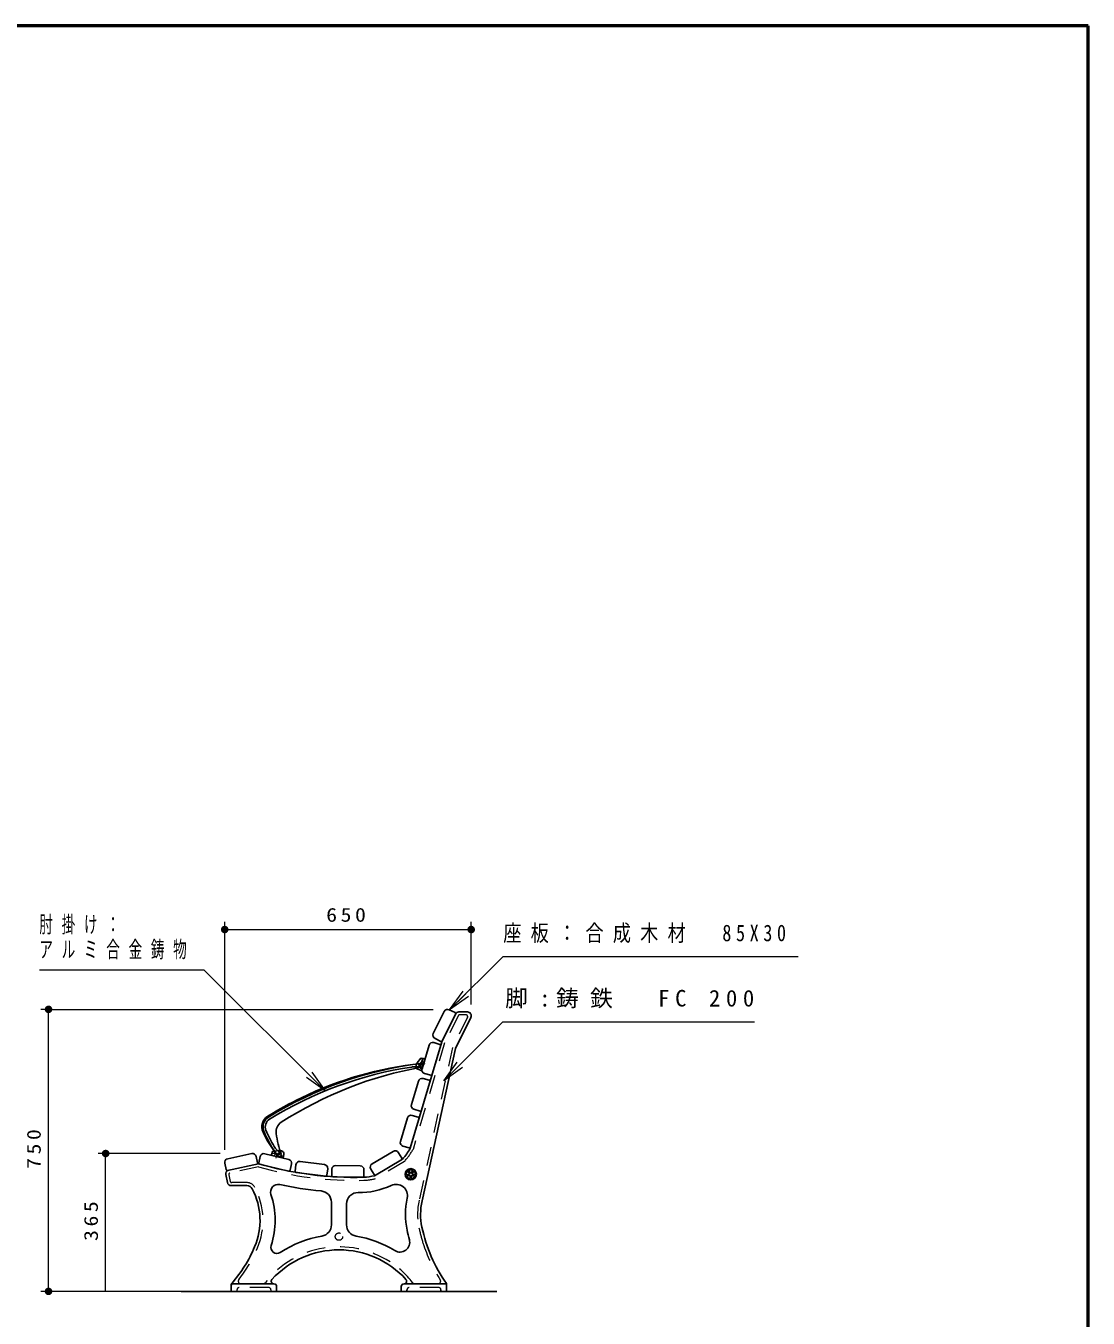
# Model space of a CAD drawing. Units: millimetres on the paper, scale 1:20. Extents: x -365 to 12, y -47 to 257.
# Drawn here: x -140.6 to 0, y 85.9 to 257 of the extents above; entities that cross this region are included whole.
import ezdxf

# ---------------------------------------------------------------- set-up
doc = ezdxf.new("R2010")
doc.units = ezdxf.units.MM
doc.linetypes.add('USER1', pattern=[4.5, 2.5, -2])
doc.linetypes.add('USER2', pattern=[6, 3, -1, 1, -1])
doc.layers.add('LY_1', color=7, linetype='Continuous', lineweight=25)
doc.layers.add('LY_2', color=7, linetype='Continuous', lineweight=13)
doc.styles.add('ＭＳ ゴシック', font='')
doc.styles.get('ＭＳ ゴシック').set_extended_font_data('MS Gothic')

# ---------------------------------------------------------------- blocks, each defined once
blk = doc.blocks.new('filled_dot')
at = {"color": 0, "linetype": 'Continuous', "lineweight": -2, "const_width": 1.25}
blk.add_lwpolyline([(-0.625, 0, 1), (0.625, 0, 1)], format="xyb", close=True, dxfattribs=at)

msp = doc.modelspace()

# ---------------------------------------------------------------- linework, layer by layer
at = {"layer": 'LY_1', "lineweight": 13}
for p, q in [((-114.257, 108.164), (-114.257, 138.347)), ((-114.257, 137.347), (-81.641, 137.347)), ((-81.641, 127.411), (-81.641, 138.347)), ((-84.489, 126.699), (-82.721, 129.174)), ((-84.489, 126.699), (-82.368, 128.82)), ((-82.014, 128.467), (-84.489, 126.699)), ((-137.573, 126.776), (-138.573, 126.776)), ((-137.573, 89.435), (-137.573, 126.776)), ((-137.573, 126.776), (-86.654, 126.776)), ((-85.245, 117.306), (-83.481, 119.784)), ((-100.979, 115.975), (-103.101, 118.096)), ((-102.747, 118.45), (-100.979, 115.975)), ((-85.245, 117.306), (-83.127, 119.431)), ((-82.773, 119.078), (-85.245, 117.306)), ((-100.979, 115.975), (-103.454, 117.743)), ((-114.84, 107.689), (-131.011, 107.689)), ((-130.011, 89.435), (-130.011, 107.689)), ((-131.011, 89.435), (-138.573, 89.435)), ((-115.511, 89.435), (-131.011, 89.435))]:
    msp.add_line(p, q, dxfattribs=at)
at = {"layer": 'LY_1', "color": 4}
for p, q in [((-84.54, 126.724), (-83.778, 126.347)), ((-86.651, 123.585), (-85.21, 126.498)), ((-83.705, 126.156), (-85.528, 122.472)), ((-81.693, 125.713), (-83.736, 121.585)), ((-82.141, 126.435), (-83.257, 126.435)), ((-85.529, 122.472), (-89.707, 108.378)), ((-88.146, 118.919), (-87.222, 122.035)), ((-83.736, 121.585), (-88.145, 101.406)), ((-86.601, 122.373), (-85.786, 122.131)), ((-86.425, 122.915), (-85.663, 122.538)), ((-87.809, 118.298), (-86.994, 118.056)), ((-89.553, 114.174), (-88.629, 117.29)), ((-88.008, 117.627), (-87.193, 117.385)), ((-89.216, 113.552), (-88.401, 113.311)), ((-91.003, 109.284), (-90.079, 112.4)), ((-89.457, 112.737), (-88.642, 112.496)), ((-94.754, 106.315), (-91.96, 107.975)), ((-91.274, 107.8), (-90.84, 107.069)), ((-90.665, 108.662), (-89.85, 108.421)), ((-114.246, 106.409), (-114.069, 105.578)), ((-109.786, 106.335), (-113.891, 105.462)), ((-113.861, 107.002), (-110.682, 107.678)), ((-110.089, 107.293), (-109.912, 106.461)), ((-109.551, 107.3), (-109.749, 106.473)), ((-109.638, 106.292), (-105.797, 105.372)), ((-108.948, 107.669), (-105.788, 106.912)), ((-105.418, 106.31), (-105.616, 105.483)), ((-104.835, 106.203), (-104.943, 105.36)), ((-104.275, 106.635), (-101.052, 106.222)), ((-99.566, 106.112), (-96.317, 106.044)), ((-90.73, 106.96), (-94.451, 104.75)), ((-114.125, 104.901), (-113.898, 103.831)), ((-104.813, 105.192), (-100.895, 104.69)), ((-100.619, 105.663), (-100.727, 104.82)), ((-100.076, 105.622), (-100.094, 104.773)), ((-99.947, 104.619), (-95.998, 104.537)), ((-95.827, 105.534), (-95.845, 104.684)), ((-94.928, 105.63), (-94.494, 104.899)), ((-111.32, 103.435), (-113.408, 103.435)), ((-100.136, 101.242), (-100.136, 98.232)), ((-98.136, 101.025), (-98.136, 98.232)), ((-78.261, 89.435), (-120.011, 89.435)), ((-113.386, 90.359), (-113.386, 89.435)), ((-107.744, 90.435), (-113.186, 90.435)), ((-107.386, 90.085), (-107.386, 89.435)), ((-90.886, 90.085), (-90.886, 89.435)), ((-85.086, 90.435), (-90.528, 90.435)), ((-90.136, 89.635), (-90.136, 89.435)), ((-85.636, 89.635), (-85.636, 89.435)), ((-84.886, 90.371), (-84.886, 89.435))]:
    msp.add_line(p, q, dxfattribs=at)
at = {"layer": 'LY_1', "linetype": 'USER1', "lineweight": 13}
for p, q in [((-83.374, 125.923), (-85.155, 122.325)), ((-82.123, 125.746), (-84.116, 121.718)), ((-82.302, 126.035), (-83.195, 126.035)), ((-85.155, 122.325), (-89.336, 108.223)), ((-84.116, 121.718), (-88.536, 101.492)), ((-87.898, 119.757), (-88.178, 119.867)), ((-88.011, 119.376), (-88.306, 119.436)), ((-107.608, 107.348), (-107.564, 107.646)), ((-107.221, 107.256), (-107.126, 107.541)), ((-90.476, 106.646), (-94.296, 104.377)), ((-113.713, 104.886), (-113.523, 103.993)), ((-109.801, 105.923), (-113.559, 105.124)), ((-111.32, 103.835), (-113.327, 103.835)), ((-112.636, 89.635), (-112.636, 89.435)), ((-108.436, 89.935), (-112.336, 89.935)), ((-108.136, 89.635), (-108.136, 89.435))]:
    msp.add_line(p, q, dxfattribs=at)
at = {"layer": 'LY_1'}
for p, q in [((-88.297, 120.315), (-88.804, 119.678)), ((-88.081, 120.195), (-88.403, 119.107)), ((-87.813, 120.229), (-88.246, 120.333)), ((-88.203, 118.728), (-87.777, 120.166)), ((-88.936, 119.334), (-88.874, 119.543)), ((-88.268, 118.695), (-88.686, 118.843)), ((-88.146, 118.919), (-88.339, 118.984)), ((-108.059, 107.51), (-107.933, 107.938)), ((-107.892, 107.973), (-107.087, 108.093)), ((-106.723, 108.036), (-106.935, 108.087)), ((-106.564, 107.098), (-108.023, 107.447)), ((-107.896, 107.726), (-106.793, 107.461)), ((-106.758, 107.145), (-106.718, 107.344)), ((-106.503, 107.138), (-106.422, 107.574)), ((-89.855, 104.942), (-90.138, 104.85)), ((-89.809, 104.799), (-90.091, 104.708)), ((-89.818, 105.057), (-89.992, 105.298)), ((-89.697, 105.146), (-89.871, 105.386)), ((-89.711, 104.728), (-89.711, 104.431)), ((-89.575, 105.146), (-89.401, 105.386)), ((-89.561, 104.728), (-89.561, 104.431)), ((-89.463, 104.799), (-89.181, 104.708)), ((-89.454, 105.057), (-89.28, 105.297)), ((-89.416, 104.942), (-89.134, 104.85))]:
    msp.add_line(p, q, dxfattribs=at)
at = {"layer": 'LY_1', "linetype": 'USER2', "lineweight": 13}
for p, q in [((-87.75, 119.506), (-88.391, 119.696)), ((-107.464, 107.095), (-107.309, 107.745))]:
    msp.add_line(p, q, dxfattribs=at)
at = {"layer": 'LY_1', "color": 4, "linetype": 'USER1', "lineweight": 13}
msp.add_line((-85.936, 89.935), (-89.836, 89.935), dxfattribs=at)
at = {"layer": 'LY_1', "lineweight": 13}
for points in [[(-84.489, 126.699), (-77.418, 133.77), (-38.391, 133.77)], [(-100.979, 115.975), (-116.963, 131.959), (-138.786, 131.959)], [(-85.245, 117.306), (-77.448, 125.128), (-44.143, 125.128)]]:
    msp.add_lwpolyline(points, dxfattribs=at)
at = {"layer": 'LY_1', "color": 131}
for centre in [(-88.299, 119.358), (-107.007, 107.5)]:
    msp.add_circle(centre, 0.25, dxfattribs=at)
at = {"layer": 'LY_1'}
msp.add_circle((-89.636, 104.935), 0.75, dxfattribs=at)
at = {"layer": 'LY_1', "linetype": 'USER1', "lineweight": 13}
msp.add_circle((-99.136, 96.685), 0.487, dxfattribs=at)
at = {"layer": 'LY_1', "color": 4}
for centre, radius, start, end in [((-84.762, 126.276), 0.5, 63.67176, 153.67174), ((-83.845, 126.213), 0.15, 333.67178, 63.67176), ((-83.257, 125.935), 0.5, 89.99998, 153.67177), ((-82.141, 125.935), 0.5, 333.67181, 89.99998), ((-86.203, 123.363), 0.5, 153.67174, 243.67173), ((-86.743, 121.893), 0.5, 73.48721, 163.48719), ((-85.829, 121.987), 0.15, 343.48723, 73.48721), ((-85.596, 122.673), 0.15, 243.67174, 333.67178), ((-87.667, 118.777), 0.5, 163.48719, 253.48717), ((-86.951, 118.2), 0.15, 253.4872, 343.48723), ((-88.15, 117.147), 0.5, 73.48722, 163.4872), ((-87.235, 117.241), 0.15, 343.48724, 73.48722), ((-89.074, 114.031), 0.5, 163.4872, 253.48717), ((-88.358, 113.454), 0.15, 253.4872, 343.48724), ((-89.599, 112.258), 0.5, 73.48722, 163.4872), ((-88.685, 112.352), 0.15, 343.48724, 73.48722), ((-91.704, 107.545), 0.5, 30.7113, 120.71129), ((-90.523, 109.142), 0.5, 163.4872, 253.48717), ((-96.258, 112.029), 7.5, 317.47953, 330.8675), ((-89.808, 108.565), 0.15, 253.4872, 343.48724), ((-113.757, 106.513), 0.5, 102, 191.99998), ((-110.578, 107.189), 0.5, 12.00001, 102), ((-110.059, 106.43), 0.15, 282.00003, 12.00001), ((-97.014, 150.526), 46, 253.87962, 271.45227), ((-109.603, 106.438), 0.15, 166.53197, 256.53202), ((-109.065, 107.183), 0.5, 76.53198, 166.53197), ((-105.904, 106.426), 0.5, 346.532, 76.53198), ((-104.339, 106.139), 0.5, 82.6994, 172.69938), ((-101.115, 105.726), 0.5, 352.69942, 82.6994), ((-99.576, 105.612), 0.5, 88.80454, 178.80452), ((-94.499, 105.885), 0.5, 120.71129, 210.71127), ((-90.969, 106.993), 0.15, 300.71132, 30.7113), ((-113.636, 105.005), 0.5, 102.00003, 191.9999), ((-113.922, 105.609), 0.15, 192, 282.00003), ((-105.762, 105.518), 0.15, 256.53202, 346.532), ((-104.794, 105.341), 0.15, 172.69938, 262.6994), ((-100.876, 104.839), 0.15, 262.69943, 352.69942), ((-99.944, 104.769), 0.15, 178.80452, 268.80455), ((-96.327, 105.544), 0.5, 358.80456, 88.80454), ((-95.995, 104.687), 0.15, 268.80458, 358.80456), ((-96.258, 112.029), 7.5, 273.13215, 283.94301), ((-94.365, 104.976), 0.15, 210.71129, 300.71132), ((-113.408, 103.935), 0.5, 191.99991, 269.99996), ((-111.32, 102.635), 0.8, 27.60764, 89.99998), ((-118.586, 98.835), 9, 337.11993, 27.60761), ((-107.19, 102.594), 1, 78.01344, 198.25853), ((-97.014, 150.526), 48, 258.01353, 264.64206), ((-101.636, 101.242), 1.5, 0, 84.64199), ((-96.386, 112.235), 9.713, 268.72239, 295.41346), ((-91.574, 102.107), 1.5, 347.90591, 115.41335), ((-118.586, 98.835), 11, 342.31669, 18.2585), ((-96.636, 101.025), 1.5, 88.72237, 179.99996), ((-80.036, 99.635), 10.3, 167.90593, 191.74864), ((-80.036, 99.635), 8.3, 167.67523, 191.74863), ((-101.636, 98.232), 1.5, 279.28175, 0), ((-96.636, 98.232), 1.5, 179.99996, 260.71821), ((-68.581, 102.017), 22, 191.74864, 195.12244), ((-68.581, 102.017), 20, 191.74864, 215.20709), ((-99.136, 82.935), 14, 99.28176, 123.68067), ((-99.136, 82.935), 14, 58.20286, 80.71814), ((-91.074, 95.938), 1.3, 238.20292, 15.12235), ((-126.694, 102.256), 17.8, 318.62709, 337.11994), ((-107.344, 95.25), 0.8, 162.31664, 303.6807), ((-99.136, 82.935), 12, 42.36251, 137.63741), ((-107.744, 90.785), 0.35, 137.63744, 269.99995), ((-90.528, 90.785), 0.35, 269.99996, 42.36247), ((-113.186, 90.359), 0.2, 138.62719, 179.99996), ((-113.186, 90.235), 0.2, 89.99998, 179.99996), ((-107.736, 90.085), 0.35, 0, 89.99998), ((-90.536, 90.085), 0.35, 89.99998, 179.99996), ((-85.086, 90.235), 0.2, 0, 89.99998), ((-85.086, 90.371), 0.2, 0, 35.20693)]:
    msp.add_arc(centre, radius, start, end, dxfattribs=at)
at = {"layer": 'LY_1', "linetype": 'USER1', "lineweight": 13}
for centre, radius, start, end in [((-83.195, 125.835), 0.2, 89.99998, 153.67185), ((-82.302, 125.835), 0.2, 333.67189, 89.99998), ((-96.258, 112.029), 7.9, 317.04647, 331.19235), ((-113.517, 104.928), 0.2, 102.0002, 192.00002), ((-97.014, 150.526), 46.4, 254.00358, 271.46309), ((-113.327, 104.035), 0.2, 191.99997, 269.99996), ((-111.32, 102.635), 1.2, 27.60764, 89.99998), ((-118.586, 98.835), 9.4, 337.11993, 27.60761), ((-96.258, 112.029), 7.9, 273.13215, 284.37604), ((-80.036, 99.635), 8.7, 167.67523, 191.74863), ((-68.581, 102.017), 20.4, 191.74864, 197.61348), ((-126.694, 102.256), 18.2, 321.80001, 337.11992), ((-99.136, 82.935), 12.4, 56.97293, 141.67249), ((-112.116, 90.785), 0.35, 141.79986, 269.99995), ((-112.336, 89.635), 0.3, 89.99998, 179.99996), ((-109.256, 90.935), 0.5, 269.99996, 321.67259), ((-108.436, 89.635), 0.3, 0, 89.99998)]:
    msp.add_arc(centre, radius, start, end, dxfattribs=at)
at = {"layer": 'LY_1'}
for centre, radius, start, end in [((-88.258, 120.284), 0.05, 76.48721, 141.51692), ((-87.985, 120.167), 0.1, 76.48721, 163.48721), ((-87.825, 120.18), 0.05, 343.48721, 76.48721), ((-88.552, 119.22), 0.4, 163.48721, 250.48721), ((-88.49, 119.429), 0.4, 141.51692, 163.48721), ((-88.307, 119.079), 0.1, 163.48722, 251.48722), ((-88.251, 118.742), 0.05, 250.48721, 343.48721), ((-107.885, 107.923), 0.05, 98.5023, 163.532), ((-107.028, 107.698), 0.4, 76.532, 98.5023), ((-106.816, 107.647), 0.4, 349.532, 76.532), ((-108.011, 107.496), 0.05, 163.532, 256.532), ((-107.92, 107.628), 0.1, 76.532, 163.532), ((-106.816, 107.364), 0.1, 348.532, 76.532), ((-106.552, 107.147), 0.05, 256.532, 349.532), ((-89.636, 104.935), 0.6, 142.60129, 181.39829), ((-90.161, 104.922), 0.075, 181.39744, 288), ((-90.068, 104.636), 0.075, 107.99919, 214.60118), ((-89.636, 104.935), 0.6, 214.60131, 253.39832), ((-90.053, 105.253), 0.075, 35.9992, 142.60119), ((-89.81, 105.43), 0.075, 109.39743, 215.99999), ((-89.879, 105.013), 0.075, 288, 35.99919), ((-89.636, 104.935), 0.6, 70.6013, 109.39831), ((-89.786, 104.728), 0.075, 0, 107.99919), ((-89.786, 104.431), 0.075, 253.39744, 0.00001), ((-89.636, 105.19), 0.075, 216, 323.99919), ((-89.486, 104.728), 0.075, 71.99999, 179.99919), ((-89.486, 104.431), 0.075, 179.99917, 286.60118), ((-89.393, 105.013), 0.075, 143.99998, 251.99917), ((-89.636, 104.935), 0.6, 286.60131, 325.39832), ((-89.462, 105.43), 0.075, 323.99919, 70.60119), ((-89.219, 105.253), 0.075, 37.39743, 144), ((-89.204, 104.636), 0.075, 325.39744, 72), ((-89.636, 104.935), 0.6, 358.60131, 37.39832), ((-89.111, 104.922), 0.075, 251.99919, 358.6012)]:
    msp.add_arc(centre, radius, start, end, dxfattribs=at)
at = {"layer": 'LY_1', "color": 131}
for centre, radius, start, end in [((-82.144, 69.99), 50, 97.10647, 121.78019), ((-82.144, 69.99), 49.7, 98.49646, 121.78019), ((-79.556, 69.874), 50, 100.01946, 122.97662), ((-83.304, 72.373), 47.5, 96.06779, 115.96386), ((-89.007, 115.931), 3.25, 78.32659, 98.49646), ((-82.144, 69.99), 50.15, 115.96386, 121.78019), ((-107.687, 111.219), 1.65, 121.78019, 204.72751), ((-107.687, 111.219), 1.5, 121.78019, 202.24374), ((-107.687, 111.219), 1.5, 121.78019, 202.24374), ((-107.687, 111.219), 1.2, 121.78019, 202.24374), ((-105.955, 110.561), 1.5, 122.97662, 188.1376), ((-95.561, 116.803), 15, 204.72751, 219.10378), ((-95.192, 116.329), 15, 202.24374, 216.76929), ((-95.192, 116.329), 14.7, 202.24374, 211.62602), ((-92.591, 112.472), 15, 188.1376, 199.02687), ((-104.941, 110.325), 3.25, 211.62602, 233.82324)]:
    msp.add_arc(centre, radius, start, end, dxfattribs=at)
at = {"layer": 'LY_1', "color": 4, "linetype": 'USER1', "lineweight": 13}
for centre, radius, start, end in [((-68.581, 102.017), 20.4, 197.61348, 212.77339), ((-99.136, 82.935), 12.4, 38.3274, 56.97293), ((-86.028, 90.785), 0.35, 269.99996, 32.77331), ((-89.836, 89.635), 0.3, 89.99998, 179.99996), ((-89.016, 90.935), 0.5, 218.32762, 269.99996), ((-85.936, 89.635), 0.3, 0, 89.99998)]:
    msp.add_arc(centre, radius, start, end, dxfattribs=at)
at = {"layer": 'LY_2', "lineweight": 50}
for p, q in [((0, 257), (-365, 257)), ((0, 0), (0, 257))]:
    msp.add_line(p, q, dxfattribs=at)

# ---------------------------------------------------------------- block references
at = {"layer": 'LY_1', "lineweight": 13, "xscale": 0.4, "yscale": 0.4}
msp.add_blockref('filled_dot', (-114.257, 137.347), dxfattribs=at)
for p, rotation in [((-81.641, 137.347), 180), ((-137.573, 126.776), 270), ((-130.011, 107.689), 270), ((-137.573, 89.435), 90)]:
    msp.add_blockref('filled_dot', p, dxfattribs=dict(at, rotation=rotation))

# ---------------------------------------------------------------- texts
at = {"layer": 'LY_1', "style": 'ＭＳ ゴシック'}
for s, insert, char_height, attachment_point in [('\\T1.64;\\W0.6;肘掛け：', (-138.786, 137.909), 2.199, 4), ('\\T1.33;\\W1.15;650', (-97.964, 138.347), 1.833, 8), ('\\T1.51;\\W0.8;座板：合成木材\u300085X30', (-77.391, 136.77), 2.199, 4), ('\\T1.64;\\W0.6;アルミ合金鋳物', (-138.786, 134.609), 2.199, 4), ('\\T1.5;脚:鋳鉄\u3000FC\\~200', (-77.143, 128.128), 2.199, 4)]:
    msp.add_mtext(s, dxfattribs=dict(at, insert=insert, char_height=char_height, attachment_point=attachment_point))
at = {"layer": 'LY_1', "char_height": 1.833, "attachment_point": 8, "rotation": 90, "style": 'ＭＳ ゴシック'}
for s, insert in [('\\T1.33;\\W1.15;750', (-138.573, 108.521)), ('\\T1.33;\\W1.15;365', (-131.011, 98.978))]:
    msp.add_mtext(s, dxfattribs=dict(at, insert=insert))

doc.saveas('drawing.dxf')
